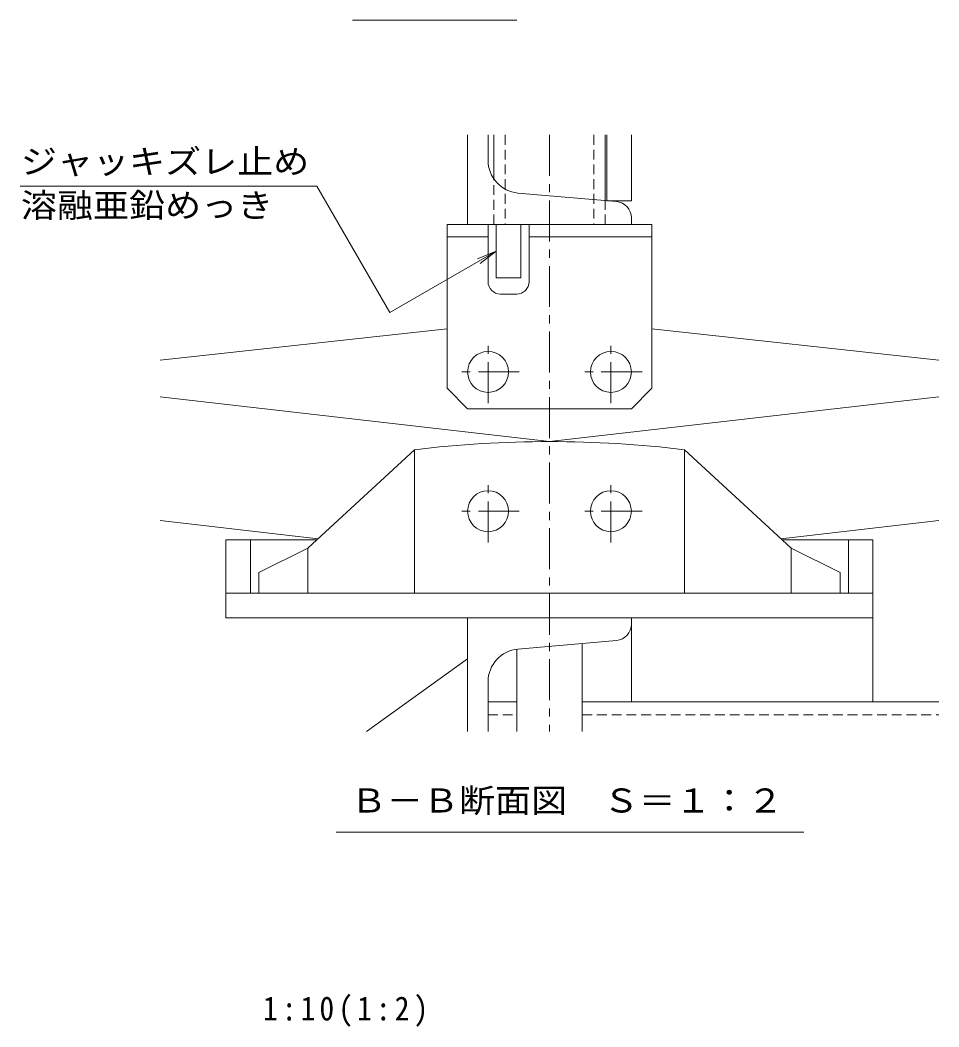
# Model space of a CAD drawing. Units: millimetres on the paper, enlarged 10 times, with parts at other scales. Extents: x -1805 to 1696, y -1369 to 1367.
# Drawn here: x 575 to 1696, y -1369 to -141 of the extents above; entities that cross this region are included whole.
import ezdxf
from ezdxf.enums import TextEntityAlignment as Align

# ---------------------------------------------------------------- set-up
doc = ezdxf.new("R2010")
doc.units = ezdxf.units.MM
doc.header["$LTSCALE"] = 10
doc.linetypes.add('CHAIN1', pattern=[8, 5, -1, 1, -1])
doc.linetypes.add('DASHED1', pattern=[1.8, 1.2, -0.6])
for name, color, linetype, lineweight in [('C-5', 7, 'Continuous', 9), ('C-F', 7, 'Continuous', 9), ('D-1', 2, 'Continuous', 9), ('D-2', 3, 'Continuous', 9), ('D-3', 4, 'Continuous', 9), ('D-6', 134, 'Continuous', 5), ('D-8', 5, 'Continuous', 5), ('D-9', 134, 'Continuous', 5), ('D-E', 5, 'Continuous', 5), ('D-F', 7, 'Continuous', 9)]:
    doc.layers.add(name, color=color, linetype=linetype, lineweight=lineweight)
doc.layers.add('D-5', color=2, linetype='Continuous')
doc.layers.add('F-5_F-5ﾚｲﾔ', color=2, linetype='Continuous')
doc.styles.add('ＭＳ ゴシック', font='')
doc.styles.get('ＭＳ ゴシック').set_extended_font_data('MS Gothic')

msp = doc.modelspace()

# ---------------------------------------------------------------- linework, layer by layer
at = {"layer": 'C-5'}
msp.add_line((960.37, -1131.55), (1531.37, -1131.55), dxfattribs=at)
at = {"layer": 'C-F'}
msp.add_line((980.39, -140.62), (1181.13, -140.62), dxfattribs=at)
at = {"layer": 'D-1'}
for p, q in [((1095.99, -589.98), (1095.99, -389.98)), ((1095.99, -389.98), (1145.99, -389.98)), ((1145.99, -459.98), (1145.99, -389.98)), ((1195.99, -389.98), (1345.99, -389.98)), ((1195.99, -459.98), (1195.99, -389.98)), ((1345.99, -589.98), (1345.99, -389.98)), ((1095.99, -404.98), (1145.99, -404.98)), ((1195.99, -404.98), (1345.99, -404.98)), ((1180.99, -474.98), (1160.99, -474.98)), ((745.47, -555.73), (1095.99, -517.53)), ((1696.43, -555.72), (1345.99, -517.53)), ((1220.99, -654.98), (745.47, -600.44)), ((1095.99, -589.98), (1120.99, -614.98)), ((1220.99, -654.98), (1696.43, -600.45)), ((1320.99, -614.98), (1345.99, -589.98)), ((1320.99, -614.98), (1120.99, -614.98)), ((1055.99, -774.98), (1055.99, -664.98)), ((1385.99, -774.98), (1385.99, -664.98)), ((1505.15, -774.98), (1385.99, -664.98)), ((938.37, -773.55), (745.47, -751.42)), ((1503.6, -773.55), (1696.43, -751.43)), ((925.99, -839.98), (925.99, -784.98)), ((1055.99, -839.98), (1055.99, -774.98)), ((1385.99, -839.98), (1385.99, -774.98)), ((1515.99, -784.98), (1505.15, -774.98)), ((1515.99, -839.98), (1515.99, -784.98)), ((1575.99, -814.98), (1515.99, -784.98)), ((1575.99, -839.98), (1575.99, -814.98)), ((865.99, -839.98), (1575.99, -839.98))]:
    msp.add_line(p, q, dxfattribs=at)
at = {"layer": 'D-1', "linetype": 'CHAIN1'}
for p, q in [((1145.99, -608.11), (1145.99, -531.86)), ((1295.99, -608.11), (1295.99, -531.86)), ((1184.12, -569.98), (1107.86, -569.98)), ((1334.12, -569.98), (1257.86, -569.98)), ((1145.99, -778.11), (1145.99, -701.86)), ((1295.99, -778.11), (1295.99, -701.86)), ((1184.12, -739.98), (1107.86, -739.98)), ((1334.12, -739.98), (1257.86, -739.98))]:
    msp.add_line(p, q, dxfattribs=at)
at = {"layer": 'D-1'}
for points in [[(925.99, -784.98), (936.82, -774.98), (1055.99, -664.98)], [(865.99, -839.98), (865.99, -814.98), (925.99, -784.98)]]:
    msp.add_lwpolyline(points, dxfattribs=at)
for centre in [(1145.99, -569.98), (1295.99, -569.98), (1145.99, -739.98), (1295.99, -739.98)]:
    msp.add_circle(centre, 25, dxfattribs=at)
for centre, radius, start, end in [((1160.99, -459.98), 15, 180, 270), ((1180.99, -459.98), 15, 270, 0), ((1220.99, -2021.23), 1366.25, 90, 96.93646), ((1220.99, -2021.23), 1366.25, 83.06354, 90)]:
    msp.add_arc(centre, radius, start, end, dxfattribs=at)
at = {"layer": 'D-2'}
for p, q in [((1120.99, -389.98), (1120.99, -280.74)), ((1145.99, -280.74), (1145.99, -311.77)), ((1302.73, -362.13), (1182.5, -351.62)), ((1120.99, -389.98), (1320.99, -389.98)), ((1320.99, -382.06), (1320.99, -389.98)), ((1120.99, -869.98), (1320.99, -869.98)), ((1120.99, -1009.04), (1120.99, -869.98)), ((1320.99, -877.91), (1320.99, -869.98)), ((1302.73, -897.83), (1182.5, -908.35)), ((1145.99, -948.2), (1145.99, -1009.04))]:
    msp.add_line(p, q, dxfattribs=at)
for centre, radius, start, end in [((1185.99, -311.77), 40, 180, 265.00006), ((1300.99, -382.06), 20, 0, 85.00006), ((1300.99, -877.91), 20, 274.99994, 360), ((1185.99, -948.2), 40, 94.99994, 180)]:
    msp.add_arc(centre, radius, start, end, dxfattribs=at)
at = {"layer": 'D-3'}
for p, q in [((1290.99, -280.74), (1290.99, -361.11)), ((1320.99, -280.74), (1320.99, -361.11)), ((1290.99, -361.11), (1320.99, -361.11)), ((1145.99, -1009.04), (1145.99, -972.48)), ((1145.99, -972.48), (1180.99, -972.48)), ((1260.99, -972.48), (1696.43, -972.48))]:
    msp.add_line(p, q, dxfattribs=at)
at = {"layer": 'D-3', "linetype": 'DASHED1'}
for p, q in [((1145.99, -988.48), (1180.99, -988.48)), ((1260.99, -988.48), (1696.43, -988.48))]:
    msp.add_line(p, q, dxfattribs=at)
at = {"layer": 'D-6'}
for p, q in [((1152.99, -334.37), (1152.99, -280.74)), ((1288.99, -360.93), (1288.99, -280.74)), ((1152.99, -869.98), (1288.99, -869.98))]:
    msp.add_line(p, q, dxfattribs=at)
at = {"layer": 'D-6', "linetype": 'DASHED1'}
for p, q in [((1166.99, -280.74), (1166.99, -389.98)), ((1274.99, -280.74), (1274.99, -389.98)), ((1152.99, -389.98), (1152.99, -334.37)), ((1288.99, -389.98), (1288.99, -360.93))]:
    msp.add_line(p, q, dxfattribs=at)
at = {"layer": 'D-6', "color": 6, "linetype": 'CHAIN1', "lineweight": 9}
msp.add_line((1220.99, -280.74), (1220.99, -1009.04), dxfattribs=at)
at = {"layer": 'D-6', "color": 6, "lineweight": 9}
for p, q in [((1180.99, -908.51), (1180.99, -1009.04)), ((1260.99, -901.48), (1260.99, -1009.04))]:
    msp.add_line(p, q, dxfattribs=at)
at = {"layer": 'D-8'}
for p, q in [((855.99, -774.98), (825.99, -774.98)), ((855.99, -839.98), (855.99, -774.98)), ((855.99, -774.98), (936.82, -774.98)), ((1505.15, -774.98), (1615.99, -774.98)), ((1585.99, -839.98), (1585.99, -774.98)), ((1615.99, -839.98), (1615.99, -774.98)), ((1615.99, -839.98), (825.99, -839.98)), ((1615.99, -839.98), (1615.99, -869.98)), ((1615.99, -869.98), (825.99, -869.98))]:
    msp.add_line(p, q, dxfattribs=at)
msp.add_lwpolyline([(825.99, -869.98), (825.99, -839.98), (825.99, -774.98)], dxfattribs=at)
at = {"layer": 'D-9'}
for p, q in [((1320.99, -869.98), (1320.99, -972.48)), ((1615.99, -869.98), (1320.99, -869.98)), ((1615.99, -972.48), (1615.99, -869.98)), ((997.67, -1009.04), (1120.99, -919.98)), ((1120.99, -1009.04), (1120.99, -919.98)), ((1320.99, -972.48), (1615.99, -972.48))]:
    msp.add_line(p, q, dxfattribs=at)
at = {"layer": 'D-E'}
for p in [(1155.99, -389.98), (1185.99, -454.98)]:
    msp.add_line(p, (1185.99, -389.98), dxfattribs=at)
msp.add_lwpolyline([(1185.99, -454.98), (1155.99, -454.98), (1155.99, -389.98)], dxfattribs=at)
at = {"layer": 'D-F'}
for p, q in [((937.01, -343.42), (574.62, -343.42)), ((1025.99, -497.54), (937.01, -343.42)), ((1155.99, -422.48), (1132.89, -432.05))]:
    msp.add_line(p, q, dxfattribs=at)
msp.add_lwpolyline([(1025.99, -497.54), (1155.99, -422.48), (1136.15, -437.7)], dxfattribs=at)

# ---------------------------------------------------------------- texts
at = {"layer": 'C-5', "color": 2, "style": 'ＭＳ ゴシック', "width": 1.1}
msp.add_text('Ｂ－Ｂ断面図\u3000Ｓ＝１：２', height=29.33, dxfattribs=at).set_placement((978.37, -1116.55), align=Align.BOTTOM_LEFT)
at = {"layer": 'D-5', "style": 'ＭＳ ゴシック', "width": 1.1}
for s, p in [('ジャッキズレ止め', (575.59, -336.71)), ('溶融亜鉛めっき', (575.59, -390.13))]:
    msp.add_text(s, height=29.33, dxfattribs=at).set_placement(p, align=Align.BOTTOM_LEFT)
at = {"layer": 'F-5_F-5ﾚｲﾔ', "insert": (871.15, -1369.37), "char_height": 29.33, "attachment_point": 7, "style": 'ＭＳ ゴシック'}
msp.add_mtext('\\T1.28;\\W0.9;1:10(1:2)', dxfattribs=at)

doc.saveas('drawing.dxf')
